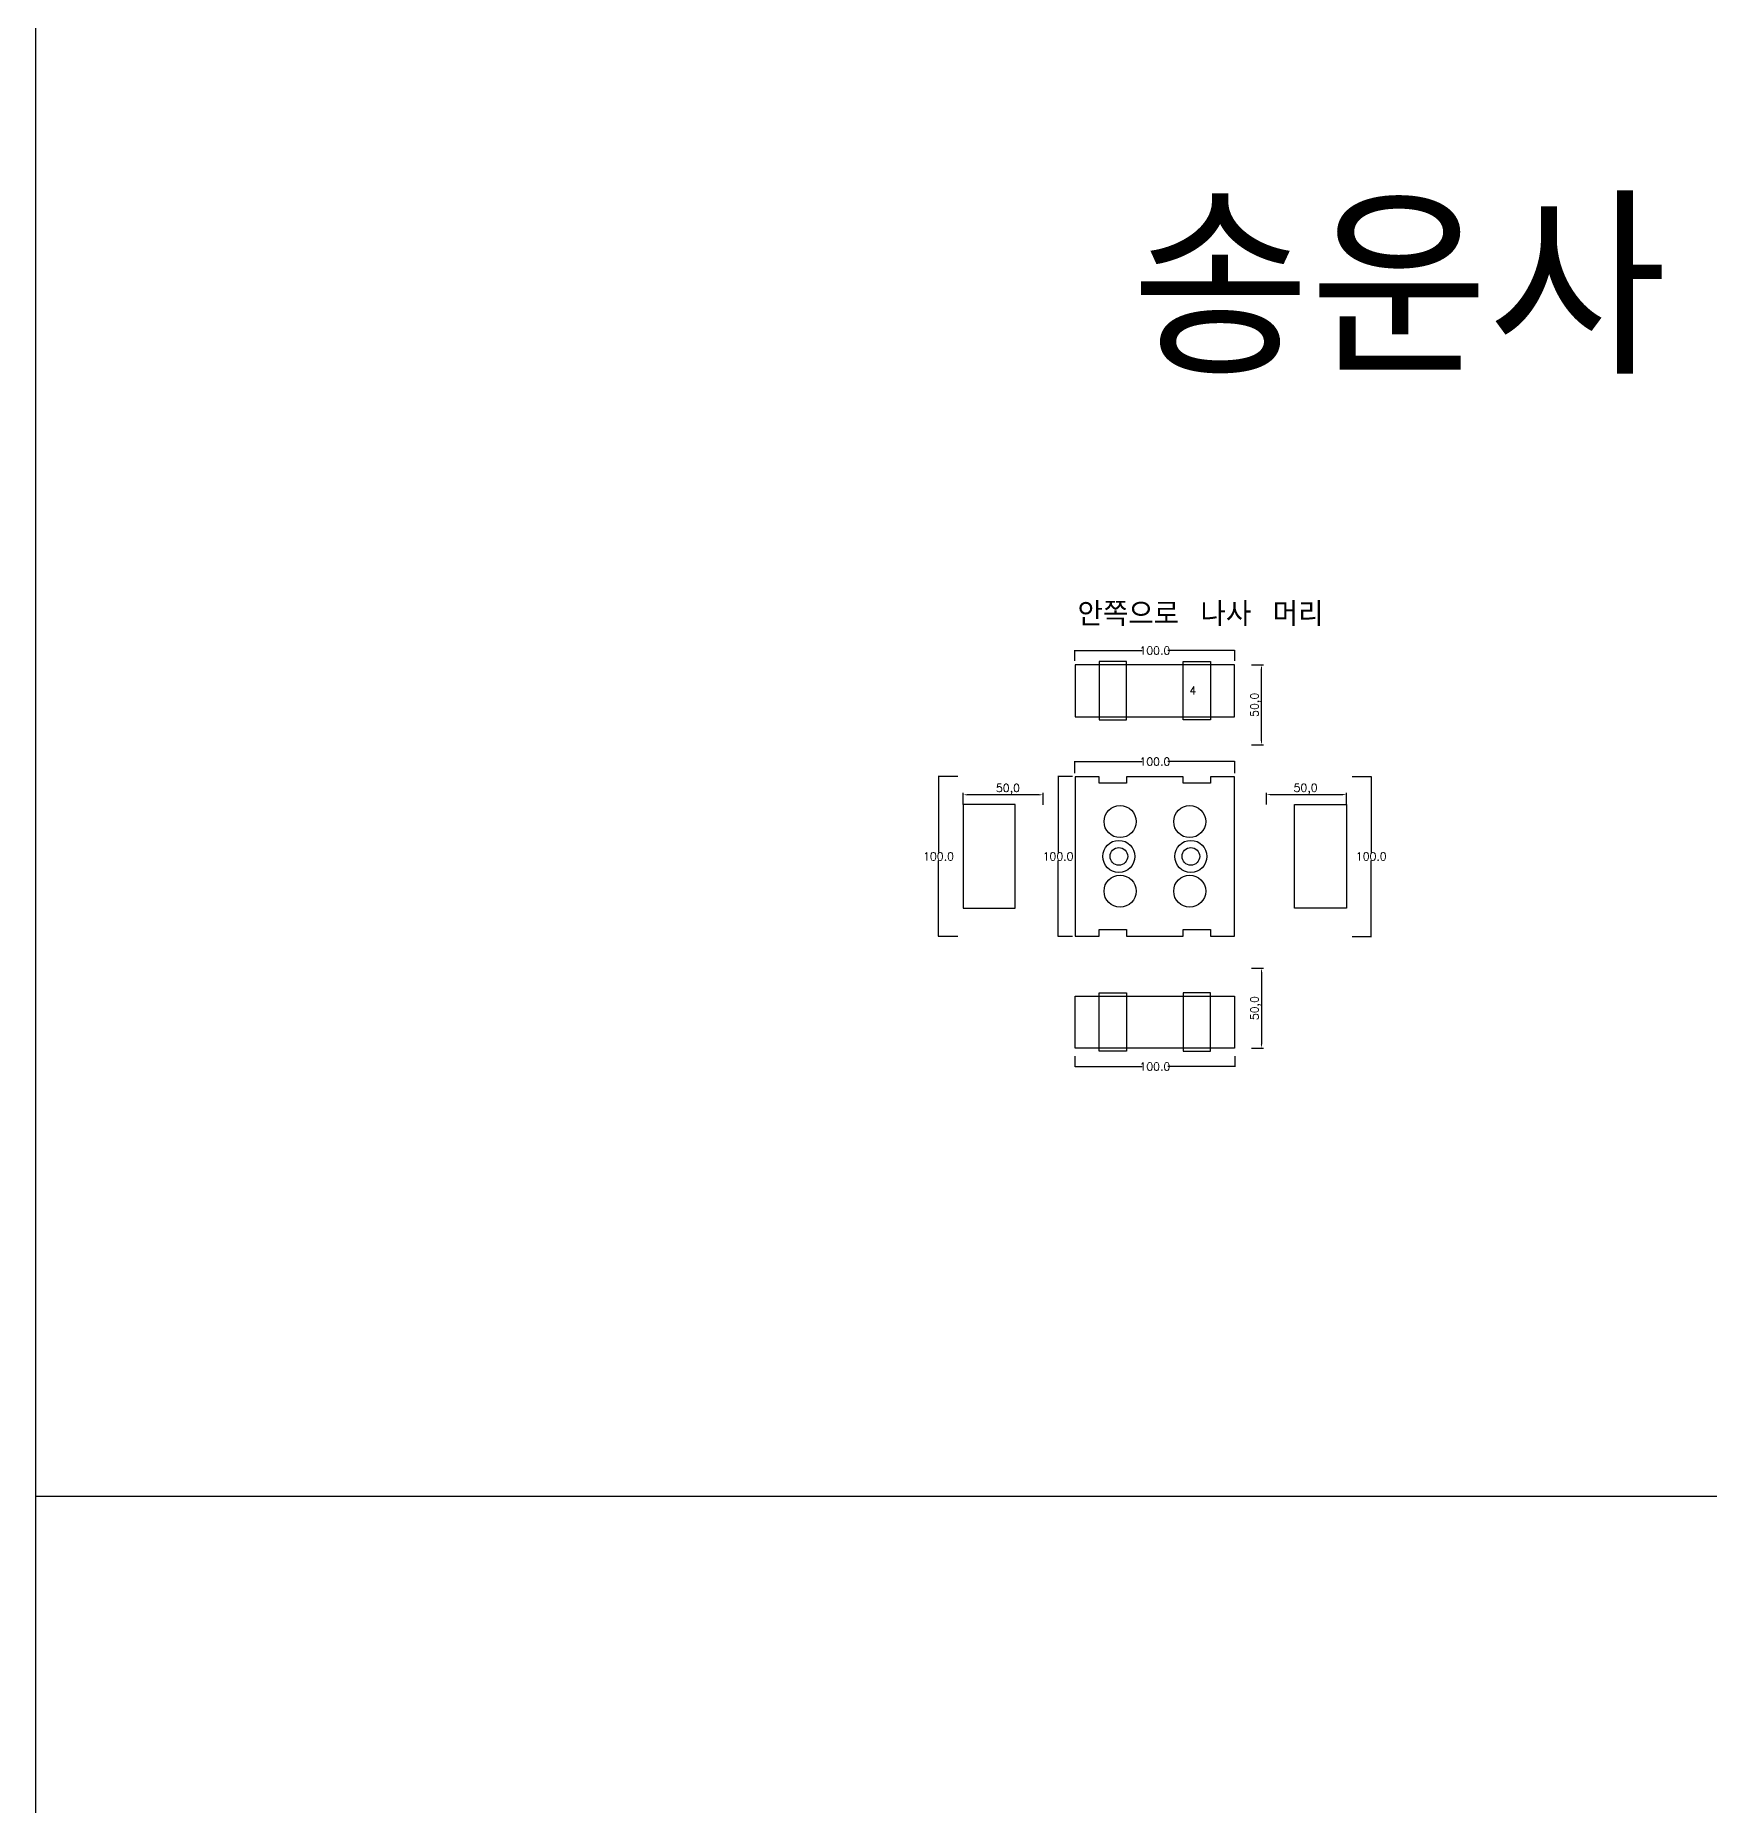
# Model space of a CAD drawing. Header units: millimetres. Extents: x 37110 to 56310, y -3510 to 5490.
# Drawn here: x 37110 to 38156, y -103 to 1003 of the extents above; entities that cross this region are included whole.
import ezdxf

# ---------------------------------------------------------------- set-up
doc = ezdxf.new("R2010")
doc.units = ezdxf.units.MM
for name, color, linetype in [('TEXT', 3, 'Continuous'), ('볼트 구멍', 7, 'Continuous'), ('치구', 7, 'Continuous'), ('치수', 7, 'Continuous')]:
    doc.layers.add(name, color=color, linetype=linetype)
doc.styles.get("Standard").update_dxf_attribs({"font": 'txt.shx', "bigfont": 'whgtxt.shx'})
doc.dimstyles.new('ISO-25', dxfattribs={"dimtxt": 2.5, "dimasz": 2.5, "dimexe": 1.25, "dimexo": 0.625, "dimtad": 1, "dimtxsty": 'Standard', "dimcen": 2.5, "dimadec": 0, "dimazin": 0, "dimtfac": 1, "dimtmove": 0, "dimatfit": 3, "dimfxl": 0, "dimarcsym": 0})
doc.dimstyles.get("Standard").update_dxf_attribs({"dimtxt": 7, "dimasz": 0.18, "dimexe": 0.18, "dimexo": 0.0625, "dimgap": 0.09, "dimtad": 0, "dimtih": 1, "dimtoh": 1, "dimdec": 1, "dimzin": 0, "dimdsep": 46, "dimtxsty": 'Standard', "dimcen": 0.09, "dimadec": 0, "dimazin": 0, "dimtfac": 1, "dimtdec": 1, "dimtofl": 0, "dimtmove": 0, "dimatfit": 3, "dimfxl": 0, "dimtolj": 1, "dimtzin": 0, "dimarcsym": 0})

# ---------------------------------------------------------------- blocks, each defined once
blk = doc.blocks.new('*D2397')
at = {"layer": 'Defpoints', "color": 0, "linetype": 'Continuous'}
for p in [(37759.5, 612.2), (37859.5, 618.6), (37859.5, 612.2)]:
    blk.add_point(p, dxfattribs=at)
at = {"layer": '치수', "color": 0, "linetype": 'Continuous', "lineweight": -2}
for p, q in [((37759.5, 612.2), (37759.5, 618.8)), ((37759.7, 618.6), (37801.5, 618.6)), ((37859.3, 618.6), (37817.5, 618.6)), ((37859.5, 612.2), (37859.5, 618.8))]:
    blk.add_line(p, q, dxfattribs=at)
at = {"layer": '치수', "color": 0, "linetype": 'Continuous'}
for points in [[(37759.7, 618.6), (37759.7, 618.5), (37759.5, 618.6)], [(37859.3, 618.6), (37859.3, 618.5), (37859.5, 618.6)]]:
    blk.add_solid(points, dxfattribs=at)
at = {"layer": '치수', "color": 0, "linetype": 'Continuous', "insert": (37809.5, 618.6), "char_height": 5, "attachment_point": 5}
blk.add_mtext('\\A1;100.0', dxfattribs=at)
blk = doc.blocks.new('*D2398')
at = {"layer": 'Defpoints', "color": 0, "linetype": 'Continuous'}
for p in [(37759.5, 365.1), (37859.5, 365.1), (37859.5, 358.7)]:
    blk.add_point(p, dxfattribs=at)
at = {"layer": '치수', "color": 0, "linetype": 'Continuous', "lineweight": -2}
for p, q in [((37759.5, 365.1), (37759.5, 358.6)), ((37859.5, 365.1), (37859.5, 358.6)), ((37759.7, 358.7), (37801.5, 358.7)), ((37859.3, 358.7), (37817.5, 358.7))]:
    blk.add_line(p, q, dxfattribs=at)
at = {"layer": '치수', "color": 0, "linetype": 'Continuous'}
for points in [[(37759.7, 358.8), (37759.7, 358.7), (37759.5, 358.7)], [(37859.3, 358.8), (37859.3, 358.7), (37859.5, 358.7)]]:
    blk.add_solid(points, dxfattribs=at)
at = {"layer": '치수', "color": 0, "linetype": 'Continuous', "insert": (37809.5, 358.7), "char_height": 5, "attachment_point": 5}
blk.add_mtext('\\A1;100.0', dxfattribs=at)
blk = doc.blocks.new('*D2396')
at = {"layer": 'Defpoints', "color": 0, "linetype": 'Continuous'}
for p in [(37859.5, 549.2), (37759.5, 541.8), (37859.5, 541.8)]:
    blk.add_point(p, dxfattribs=at)
at = {"layer": '치수', "color": 0, "linetype": 'Continuous', "lineweight": -2}
for p, q in [((37759.5, 541.9), (37759.5, 549.4)), ((37759.7, 549.2), (37801.5, 549.2)), ((37859.3, 549.2), (37817.5, 549.2)), ((37859.5, 541.9), (37859.5, 549.4))]:
    blk.add_line(p, q, dxfattribs=at)
at = {"layer": '치수', "color": 0, "linetype": 'Continuous'}
for points in [[(37759.7, 549.3), (37759.7, 549.2), (37759.5, 549.2)], [(37859.3, 549.3), (37859.3, 549.2), (37859.5, 549.2)]]:
    blk.add_solid(points, dxfattribs=at)
at = {"layer": '치수', "color": 0, "linetype": 'Continuous', "insert": (37809.5, 549.2), "char_height": 5, "attachment_point": 5}
blk.add_mtext('\\A1;100.0', dxfattribs=at)
blk = doc.blocks.new('*D2401')
at = {"layer": 'Defpoints', "color": 0}
for p in [(37689.7, 528.5), (37689.7, 521.8), (37739.7, 521.7)]:
    blk.add_point(p, dxfattribs=at)
at = {"layer": '치수', "color": 0, "lineweight": -2}
for p, q in [((37689.7, 522.4), (37689.7, 529.7)), ((37737.2, 528.5), (37692.2, 528.5)), ((37739.7, 522.3), (37739.7, 529.7))]:
    blk.add_line(p, q, dxfattribs=at)
at = {"layer": '치수', "color": 0}
for points in [[(37692.2, 528.9), (37692.2, 528.1), (37689.7, 528.5)], [(37737.2, 528.9), (37737.2, 528.1), (37739.7, 528.5)]]:
    blk.add_solid(points, dxfattribs=at)
at = {"layer": '치수', "color": 0, "insert": (37717.7, 532), "char_height": 5, "attachment_point": 5}
blk.add_mtext('50,0', dxfattribs=at)
blk = doc.blocks.new('*D2400')
at = {"layer": 'Defpoints', "color": 0, "linetype": 'Continuous'}
for p in [(37758, 540), (37749, 440), (37758, 440)]:
    blk.add_point(p, dxfattribs=at)
at = {"layer": '치수', "color": 0, "linetype": 'Continuous', "lineweight": -2}
for p, q in [((37758, 540), (37748.8, 540)), ((37749, 539.8), (37749, 492.6)), ((37749, 440.2), (37749, 487.4)), ((37758, 440), (37748.8, 440))]:
    blk.add_line(p, q, dxfattribs=at)
at = {"layer": '치수', "color": 0, "linetype": 'Continuous'}
for points in [[(37748.9, 539.8), (37749, 539.8), (37749, 540)], [(37748.9, 440.2), (37749, 440.2), (37749, 440)]]:
    blk.add_solid(points, dxfattribs=at)
at = {"layer": '치수', "color": 0, "linetype": 'Continuous', "insert": (37749, 490), "char_height": 5, "attachment_point": 5}
blk.add_mtext('\\A1;100.0', dxfattribs=at)
blk = doc.blocks.new('*D2399')
at = {"layer": 'Defpoints', "color": 0, "linetype": 'Continuous'}
for p in [(37686.4, 540), (37674.3, 440), (37686.4, 440)]:
    blk.add_point(p, dxfattribs=at)
at = {"layer": '치수', "color": 0, "linetype": 'Continuous', "lineweight": -2}
for p, q in [((37686.3, 540), (37674.1, 540)), ((37674.3, 539.8), (37674.3, 492.6)), ((37674.3, 440.2), (37674.3, 487.4)), ((37686.3, 440), (37674.1, 440))]:
    blk.add_line(p, q, dxfattribs=at)
at = {"layer": '치수', "color": 0, "linetype": 'Continuous'}
for points in [[(37674.3, 539.8), (37674.3, 539.8), (37674.3, 540)], [(37674.3, 440.2), (37674.3, 440.2), (37674.3, 440)]]:
    blk.add_solid(points, dxfattribs=at)
at = {"layer": '치수', "color": 0, "linetype": 'Continuous', "insert": (37674.3, 490), "char_height": 5, "attachment_point": 5}
blk.add_mtext('\\A1;100.0', dxfattribs=at)
blk = doc.blocks.new('*D2408')
at = {"layer": 'Defpoints', "color": 0}
for p in [(37879.2, 521.8), (37929.2, 528.6), (37929.2, 521.8)]:
    blk.add_point(p, dxfattribs=at)
at = {"layer": '치수', "color": 0, "lineweight": -2}
for p, q in [((37879.2, 522.4), (37879.2, 529.8)), ((37881.7, 528.6), (37926.7, 528.6)), ((37929.2, 522.4), (37929.2, 529.8))]:
    blk.add_line(p, q, dxfattribs=at)
at = {"layer": '치수', "color": 0}
for points in [[(37881.7, 529), (37881.7, 528.2), (37879.2, 528.6)], [(37926.7, 529), (37926.7, 528.2), (37929.2, 528.6)]]:
    blk.add_solid(points, dxfattribs=at)
at = {"layer": '치수', "color": 0, "insert": (37903.7, 532.1), "char_height": 5, "attachment_point": 5}
blk.add_mtext('50,0', dxfattribs=at)
blk = doc.blocks.new('*D2407')
at = {"layer": 'Defpoints', "color": 0}
for p in [(37869.2, 420.2), (37869.2, 370.2), (37876.1, 370.2)]:
    blk.add_point(p, dxfattribs=at)
at = {"layer": '치수', "color": 0, "lineweight": -2}
for p, q in [((37869.8, 420.2), (37877.3, 420.2)), ((37876.1, 417.7), (37876.1, 372.7)), ((37869.8, 370.2), (37877.3, 370.2))]:
    blk.add_line(p, q, dxfattribs=at)
at = {"layer": '치수', "color": 0}
for points in [[(37875.7, 417.7), (37876.5, 417.7), (37876.1, 420.2)], [(37875.7, 372.7), (37876.5, 372.7), (37876.1, 370.2)]]:
    blk.add_solid(points, dxfattribs=at)
at = {"layer": '치수', "color": 0, "insert": (37872.5, 395.2), "char_height": 5, "attachment_point": 5, "rotation": 90}
blk.add_mtext('50,0', dxfattribs=at)
blk = doc.blocks.new('*D2406')
at = {"layer": 'Defpoints', "color": 0, "linetype": 'Continuous'}
for p in [(37932.6, 540), (37932.6, 440), (37944.7, 440)]:
    blk.add_point(p, dxfattribs=at)
at = {"layer": '치수', "color": 0, "linetype": 'Continuous', "lineweight": -2}
for p, q in [((37932.7, 540), (37944.9, 540)), ((37944.7, 539.8), (37944.7, 492.6)), ((37944.7, 440.2), (37944.7, 487.4)), ((37932.7, 440), (37944.9, 440))]:
    blk.add_line(p, q, dxfattribs=at)
at = {"layer": '치수', "color": 0, "linetype": 'Continuous'}
for points in [[(37944.7, 539.8), (37944.7, 539.8), (37944.7, 540)], [(37944.7, 440.2), (37944.7, 440.2), (37944.7, 440)]]:
    blk.add_solid(points, dxfattribs=at)
at = {"layer": '치수', "color": 0, "linetype": 'Continuous', "insert": (37944.7, 490), "char_height": 5, "attachment_point": 5}
blk.add_mtext('\\A1;100.0', dxfattribs=at)
blk = doc.blocks.new('*D2409')
at = {"layer": 'Defpoints', "color": 0}
for p in [(37869.2, 609.7), (37876.1, 609.7), (37869.2, 559.7)]:
    blk.add_point(p, dxfattribs=at)
at = {"layer": '치수', "color": 0, "lineweight": -2}
for p, q in [((37869.8, 609.7), (37877.3, 609.7)), ((37876.1, 562.2), (37876.1, 607.2)), ((37869.8, 559.7), (37877.3, 559.7))]:
    blk.add_line(p, q, dxfattribs=at)
at = {"layer": '치수', "color": 0}
for points in [[(37875.7, 607.2), (37876.5, 607.2), (37876.1, 609.7)], [(37875.7, 562.2), (37876.5, 562.2), (37876.1, 559.7)]]:
    blk.add_solid(points, dxfattribs=at)
at = {"layer": '치수', "color": 0, "insert": (37872.5, 584.7), "char_height": 5, "attachment_point": 5, "rotation": 90}
blk.add_mtext('50,0', dxfattribs=at)

msp = doc.modelspace()

# ---------------------------------------------------------------- linework, layer by layer
at = {"color": 6}
for p, q in [((37110, 5490), (37110, -3510)), ((56310, 90), (37110, 90))]:
    msp.add_line(p, q, dxfattribs=at)
at = {"color": 0}
for centre in [(37787.75, 511.75), (37831.25, 511.75), (37787.75, 468.25), (37831.25, 468.25)]:
    msp.add_circle(centre, 10, dxfattribs=at)
at = {"layer": '볼트 구멍', "color": 2}
for centre in [(37787, 490), (37832, 490)]:
    msp.add_circle(centre, 10, dxfattribs=at)
at = {"layer": '볼트 구멍', "color": 3}
for centre in [(37787, 490), (37832, 490)]:
    msp.add_circle(centre, 5.5, dxfattribs=at)
at = {"layer": '치구'}
for points in [[(37759.75, 577.25), (37859.25, 577.25), (37859.25, 609.75), (37759.75, 609.75)], [(37759.75, 440.25), (37774.75, 440.25), (37774.75, 444.25), (37791.75, 444.25), (37791.75, 440.25), (37827.25, 440.25), (37827.25, 444.25), (37844.25, 444.25), (37844.25, 440.25), (37859.25, 440.25), (37859.25, 539.75), (37844.25, 539.75), (37844.25, 535.75), (37827.25, 535.75), (37827.25, 539.75), (37791.75, 539.75), (37791.75, 535.75), (37774.75, 535.75), (37774.75, 539.75), (37759.75, 539.75)], [(37722.25, 522.35), (37689.75, 522.35), (37689.75, 457.65), (37722.25, 457.65)], [(37896.75, 522.35), (37929.25, 522.35), (37929.25, 457.65), (37896.75, 457.65)], [(37759.75, 402.75), (37859.25, 402.75), (37859.25, 370.25), (37759.75, 370.25)]]:
    msp.add_lwpolyline(points, close=True, dxfattribs=at)
at = {"layer": '치구', "color": 1}
for points in [[(37774.75, 575.25), (37791.75, 575.25), (37791.75, 611.747), (37774.75, 611.747)], [(37844.25, 575.25), (37827.25, 575.25), (37827.25, 611.747), (37844.25, 611.747)], [(37774.75, 404.75), (37791.75, 404.75), (37791.75, 368.253), (37774.75, 368.253)], [(37844.25, 404.75), (37827.25, 404.75), (37827.25, 368.253), (37844.25, 368.253)]]:
    msp.add_lwpolyline(points, close=True, dxfattribs=at)

# ---------------------------------------------------------------- texts
at = {"layer": 'TEXT', "linetype": 'Continuous'}
msp.add_text('송운사 1-2호기 (소형)', height=105.46875, dxfattribs=at).set_placement((37794.712, 791.303))
at = {"layer": 'TEXT', "color": 1}
for s, height, p in [('안쪽으로 나사 머리', 15, (37761.154, 633.927)), ('4', 5, (37831.062, 591.052))]:
    msp.add_text(s, height=height, dxfattribs=at).set_placement(p)

# ---------------------------------------------------------------- dimensions: what is measured, and where the dimension line sits
at = {"layer": '치수', "color": 4, "linetype": 'Continuous'}
for base, p1, p2, picture, middle in [((37859.5, 618.572), (37759.5, 612.175), (37859.5, 612.175), '*D2397', (37809.5, 618.572)), ((37859.5, 358.739), (37759.5, 365.137), (37859.5, 365.137), '*D2398', (37809.5, 358.739))]:
    dim = msp.add_linear_dim(base=base, p1=p1, p2=p2, dimstyle='Standard', override={"dimtxt": 5}, dxfattribs=at)
    dim.commit()
    dim.dimension.update_dxf_attribs({"geometry": picture, "text_midpoint": middle, "dimtype": 160})
at = {"layer": '치수', "color": 4}
for base, p1, p2, angle, picture, middle in [((37876.077, 609.75), (37869.18, 559.75), (37869.18, 609.75), 90, '*D2409', (37876.077, 584.75)), ((37689.75, 528.477), (37739.75, 521.7), (37689.75, 521.8), 180, '*D2401', (37717.75, 528.477)), ((37876.077, 370.25), (37869.18, 420.25), (37869.18, 370.25), 270, '*D2407', (37876.077, 395.25))]:
    dim = msp.add_linear_dim(base=base, p1=p1, p2=p2, angle=angle, dimstyle='ISO-25', override={"dimtxt": 5, "dimdec": 1, "dimzin": 0, "dimtdec": 1}, dxfattribs=at)
    dim.commit()
    dim.dimension.update_dxf_attribs({"geometry": picture, "text_midpoint": middle, "dimtype": 160})
at = {"layer": '치수', "color": 4, "linetype": 'Continuous'}
dim = msp.add_linear_dim(base=(37859.5, 549.222), p1=(37759.5, 541.825), p2=(37859.5, 541.825), dimstyle='Standard', override={"dimtxt": 5}, dxfattribs=at)
dim.commit()
dim.dimension.update_dxf_attribs({"geometry": '*D2396', "text_midpoint": (37809.5, 549.222)})
for base, p1, p2, picture, middle in [((37674.282, 440), (37686.352, 540), (37686.352, 440), '*D2399', (37674.282, 490)), ((37748.97, 440), (37758.04, 540), (37758.04, 440), '*D2400', (37748.97, 490)), ((37944.718, 440), (37932.648, 540), (37932.648, 440), '*D2406', (37944.718, 490))]:
    dim = msp.add_linear_dim(base=base, p1=p1, p2=p2, angle=90, dimstyle='Standard', override={"dimtxt": 5}, dxfattribs=at)
    dim.commit()
    dim.dimension.update_dxf_attribs({"geometry": picture, "text_midpoint": middle})
at = {"layer": '치수', "color": 4}
dim = msp.add_linear_dim(base=(37929.25, 528.577), p1=(37879.25, 521.8), p2=(37929.25, 521.8), dimstyle='ISO-25', override={"dimtxt": 5, "dimdec": 1, "dimzin": 0, "dimtdec": 1}, dxfattribs=at)
dim.commit()
dim.dimension.update_dxf_attribs({"geometry": '*D2408', "text_midpoint": (37903.75, 528.577), "dimtype": 160})

doc.saveas('drawing.dxf')
